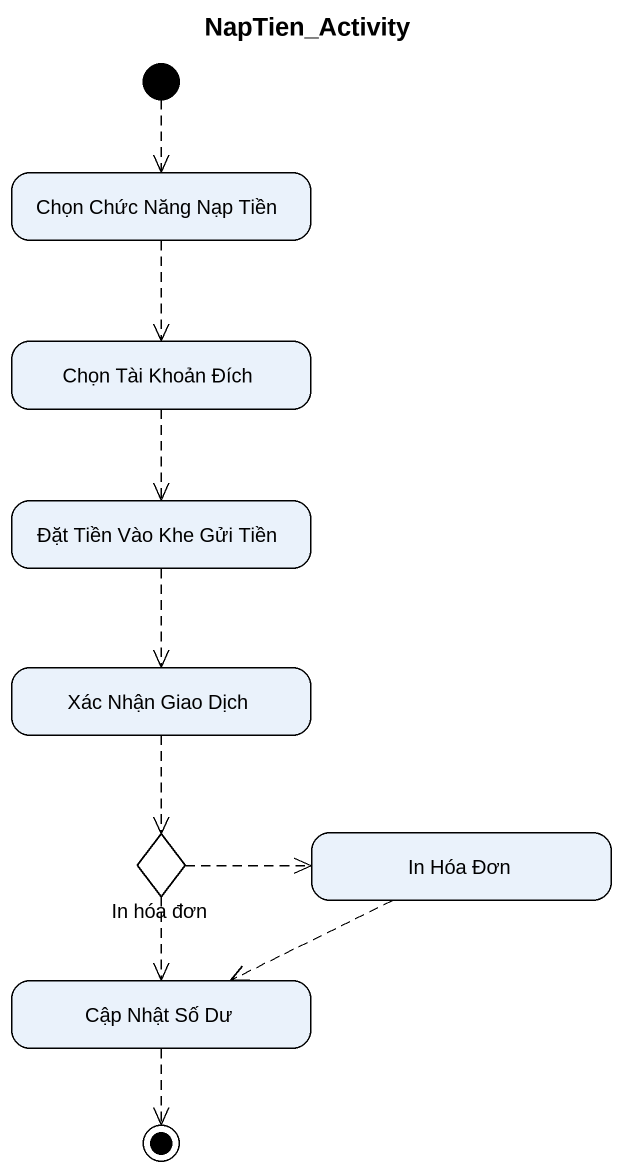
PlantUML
@startuml
title NapTien_Activity
hide empty description
state "Chọn Chức Năng Nạp Tiền" as Chọn_Chức_Năng_Nạp_Tiền
state "Chọn Tài Khoản Đích" as Chọn_Tài_Khoản_Đích
state "Đặt Tiền Vào Khe Gửi Tiền" as Đặt_Tiền_Vào_Khe_Gửi_Tiền
state "Xác Nhận Giao Dịch" as Xác_Nhận_Giao_Dịch
state "In hóa đơn" as In_hóa_đơn <<choice>>
state "In Hóa Đơn" as In_Hóa_Đơn
state "Cập Nhật Số Dư" as Cập_Nhật_Số_Dư
[*] -[dashed]-> Chọn_Chức_Năng_Nạp_Tiền
Chọn_Chức_Năng_Nạp_Tiền -[dashed]-> Chọn_Tài_Khoản_Đích
Chọn_Tài_Khoản_Đích -[dashed]-> Đặt_Tiền_Vào_Khe_Gửi_Tiền
Đặt_Tiền_Vào_Khe_Gửi_Tiền -[dashed]-> Xác_Nhận_Giao_Dịch
Xác_Nhận_Giao_Dịch -[dashed]-> In_hóa_đơn
In_hóa_đơn -right[dashed]-> In_Hóa_Đơn
In_hóa_đơn -[dashed]-> Cập_Nhật_Số_Dư
In_Hóa_Đơn -left[dashed]-> Cập_Nhật_Số_Dư
Cập_Nhật_Số_Dư -[dashed]-> [*]
@enduml
